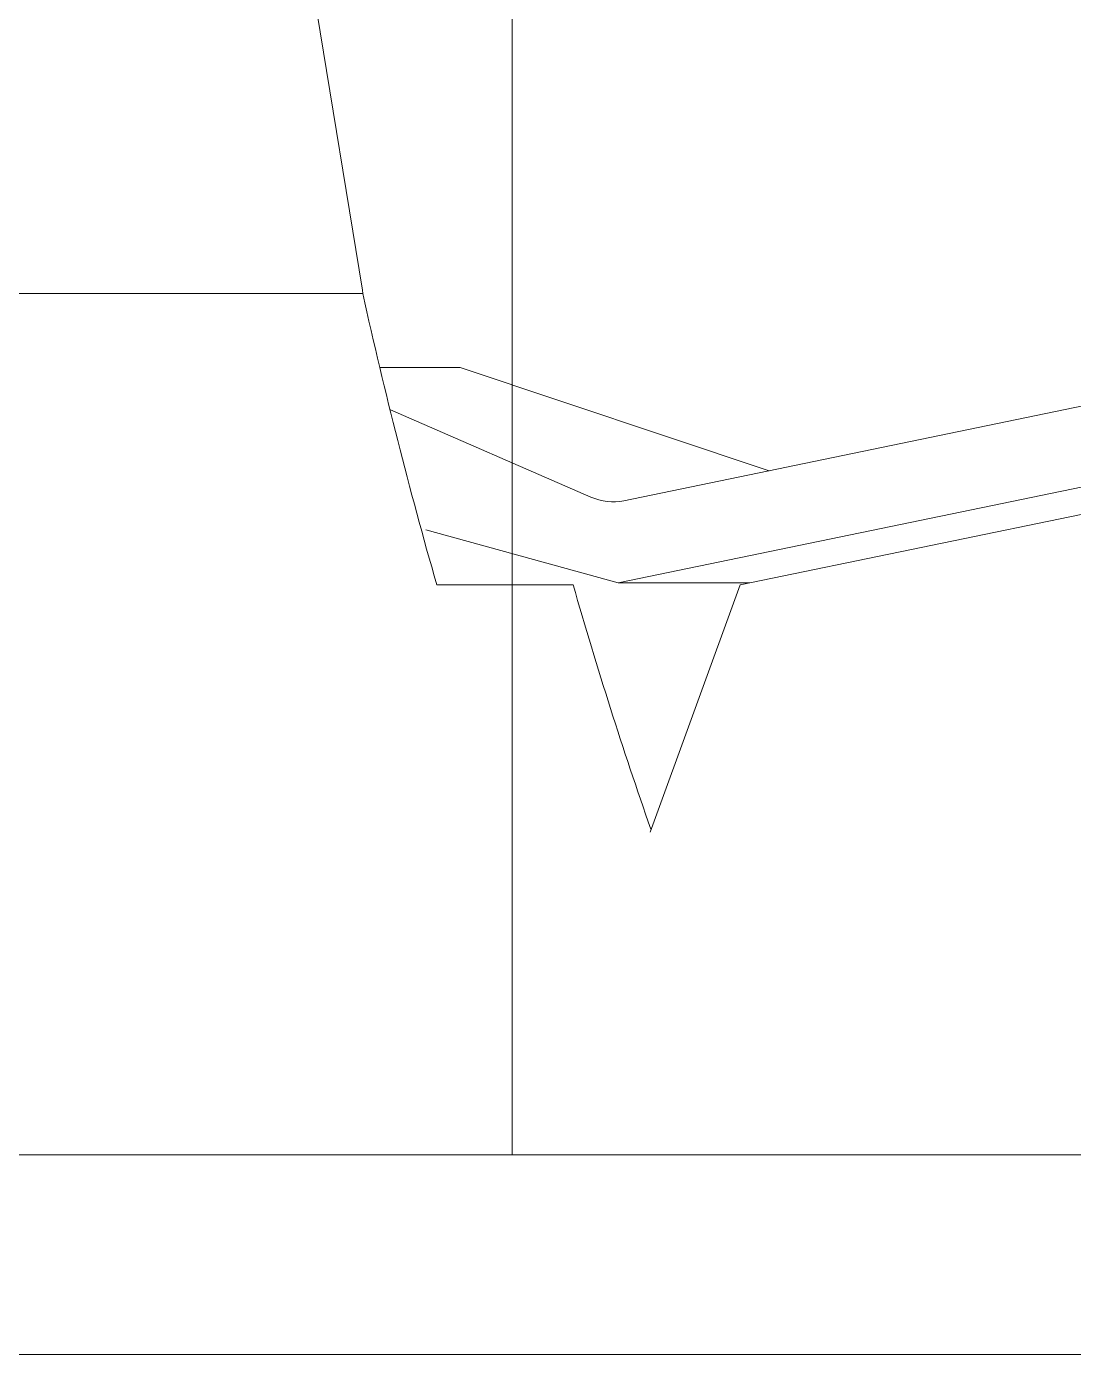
# Model space of a CAD drawing. Extents: x 4834 to 83801, y -13735 to 32221.
# Drawn here: x 13673.19 to 13683.86, y -12484.87 to -12471.35 of the extents above; entities that cross this region are included whole.
import ezdxf

# ---------------------------------------------------------------- set-up
doc = ezdxf.new("R2010")
doc.units = 0
doc.header["$LTSCALE"] = 8
doc.header["$MEASUREMENT"] = 0
doc.layers.add('A-COLS', color=52, linetype='Continuous', lineweight=9)
doc.layers.add('ELEVATION', color=7, linetype='Continuous', lineweight=25, true_color=0xdda54b)

msp = doc.modelspace()

# ---------------------------------------------------------------- linework, layer by layer
at = {"layer": 'A-COLS'}
msp.add_line((13678.13902, -12482.83824), (13678.13902, -12400.53771), dxfattribs=at)
at = {"layer": 'ELEVATION', "color": 6, "linetype": 'Continuous', "lineweight": 0}
for p, q in [((13671.26998, -12474.0654), (13676.61681, -12474.0654)), ((13676.61681, -12474.0654), (13676.61514, -12474.03344)), ((13679.27878, -12476.17651), (13689.34158, -12474.09798)), ((13676.79686, -12474.82107), (13677.61092, -12474.82107)), ((13680.75885, -12475.87079), (13677.61092, -12474.82107)), ((13689.39681, -12474.91087), (13679.21807, -12477.01334)), ((13690.73858, -12474.91087), (13680.46253, -12477.03344)), ((13676.89958, -12475.25215), (13678.94007, -12476.13913)), ((13679.21807, -12477.01334), (13677.26009, -12476.47267)), ((13678.76056, -12477.03344), (13677.3717, -12477.03344)), ((13679.21807, -12477.01334), (13680.56018, -12477.01334)), ((13680.46253, -12477.03344), (13679.54432, -12479.55323)), ((13671.2122, -12482.83824), (13690.21158, -12482.83824)), ((13670.81118, -12484.87183), (13690.17741, -12484.87183))]:
    msp.add_line(p, q, dxfattribs=at)
at = {"layer": 'ELEVATION', "color": 6, "linetype": 'Continuous', "lineweight": 0, "flags": 128}
msp.add_lwpolyline([(13676.61514, -12474.03344), (13676.15093, -12471.19577), (13675.62805, -12468.37156)], dxfattribs=at)
at = {"layer": 'ELEVATION', "color": 6, "linetype": 'Continuous', "lineweight": 0}
for centre, major_axis, start_param, end_param in [((13694.97553, -12461.64806), (0, 34.33173), 1.94087301, 2.0354784), ((13679.16796, -12474.54563), (0, 1.64228), 2.89724656, 3.25951818), ((13696.36438, -12461.64806), (0, 34.33173), 2.0354784, 2.11840858)]:
    msp.add_ellipse(centre, major_axis=major_axis, ratio=0.57357644, start_param=start_param, end_param=end_param, dxfattribs=at)

doc.saveas('drawing.dxf')
